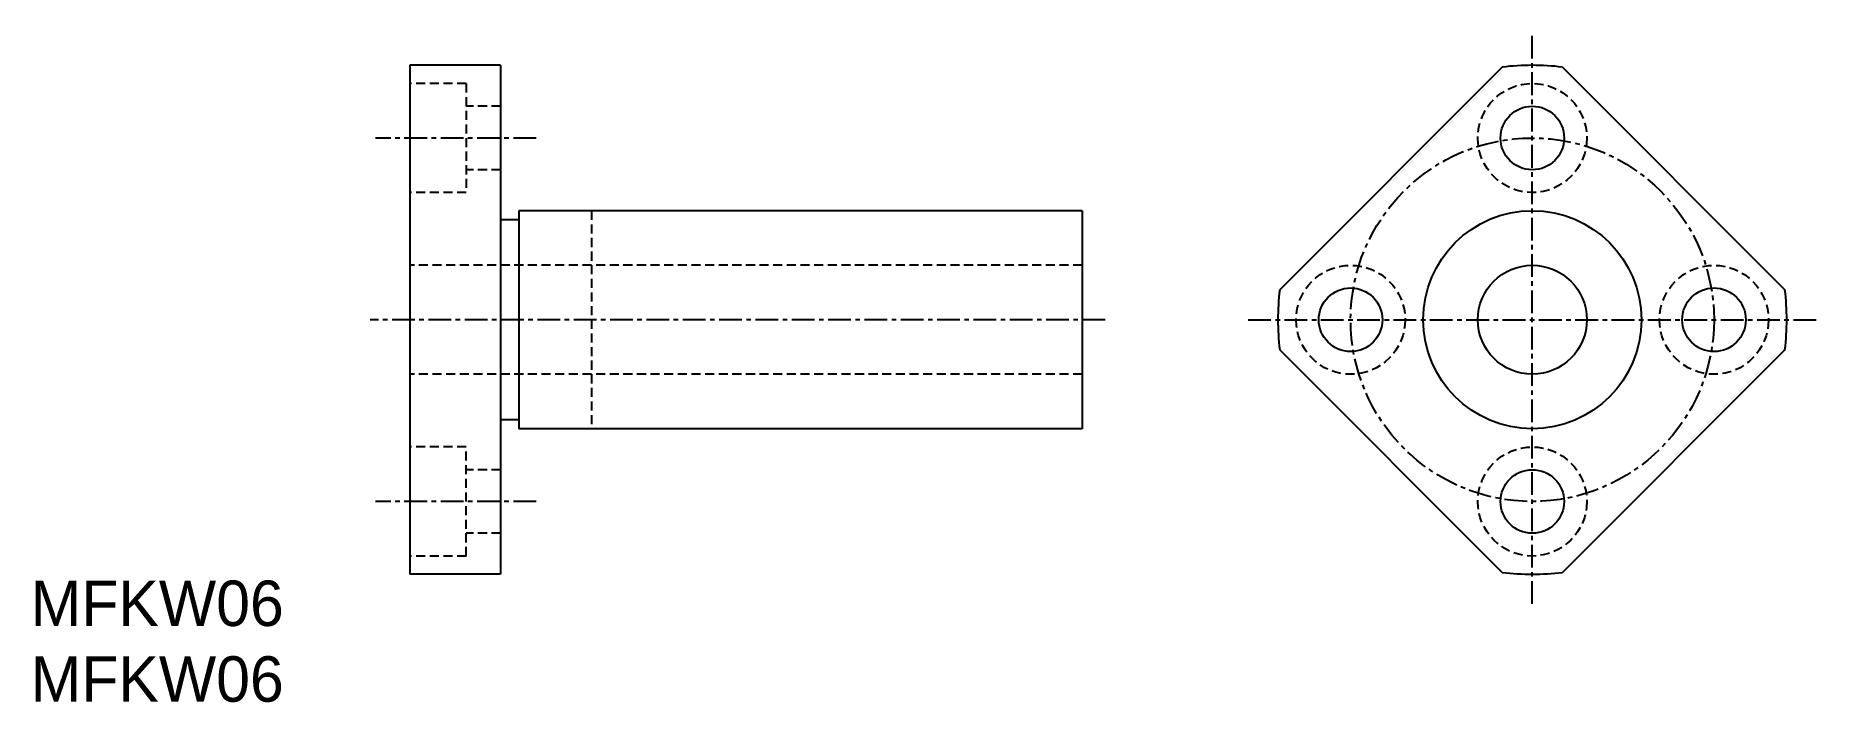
# Model space of a CAD drawing. Extents: x 110.3 to 208.3, y 10 to 46.7.
import ezdxf

# ---------------------------------------------------------------- set-up
doc = ezdxf.new("R2010")
doc.units = 0
doc.linetypes.add('CENTER', pattern=[2, 1.25, -0.25, 0.25, -0.25])
doc.linetypes.add('DASHED', pattern=[0.75, 0.5, -0.25])
doc.layers.get('0').update_dxf_attribs({"linetype": 'CONTINUOUS'})
doc.layers.add('CENTER', color=1, linetype='CENTER')

msp = doc.modelspace()

# ---------------------------------------------------------------- linework, layer by layer
at = {"color": 7, "linetype": 'CONTINUOUS'}
for p, q in [((135.868, 45.017), (130.868, 45.017)), ((130.868, 45.017), (130.868, 17.017)), ((135.868, 45.017), (135.868, 17.017)), ((190.992, 44.919), (178.745, 32.671)), ((192.647, 45.017), (192.647, 45.017)), ((194.301, 44.919), (206.549, 32.671)), ((136.868, 36.517), (135.868, 36.517)), ((136.868, 37.017), (136.868, 25.017)), ((167.868, 37.017), (136.868, 37.017)), ((167.868, 37.017), (167.868, 25.017)), ((178.745, 29.362), (190.992, 17.115)), ((206.549, 29.362), (194.301, 17.115)), ((136.868, 25.517), (135.868, 25.517)), ((167.868, 25.017), (136.868, 25.017)), ((135.868, 17.017), (130.868, 17.017)), ((130.868, 17.017), (130.868, 17.017))]:
    msp.add_line(p, q, dxfattribs=at)
at = {"color": 3, "linetype": 'DASHED'}
for p, q in [((133.968, 44.017), (130.868, 44.017)), ((133.968, 44.017), (133.968, 38.017)), ((135.868, 42.767), (133.968, 42.767)), ((135.868, 39.267), (133.968, 39.267)), ((133.968, 38.017), (130.868, 38.017)), ((140.868, 37.017), (140.868, 25.017)), ((167.868, 34.017), (130.868, 34.017)), ((167.868, 28.017), (130.868, 28.017)), ((133.968, 24.017), (130.868, 24.017)), ((133.968, 18.017), (133.968, 24.017)), ((135.868, 22.767), (133.968, 22.767)), ((135.868, 19.267), (133.968, 19.267)), ((133.968, 18.017), (130.868, 18.017))]:
    msp.add_line(p, q, dxfattribs=at)
for centre in [(192.647, 41.017), (182.647, 31.017), (202.647, 31.017), (192.647, 21.017)]:
    msp.add_circle(centre, 3, dxfattribs=at)
at = {"color": 7, "linetype": 'CONTINUOUS'}
for centre, radius in [((192.647, 41.017), 1.75), ((192.647, 31.017), 6), ((192.647, 31.017), 3), ((182.647, 31.017), 1.75), ((202.647, 31.017), 1.75), ((192.647, 21.017), 1.75)]:
    msp.add_circle(centre, radius, dxfattribs=at)
for start, end in [(83.21321, 96.78679), (173.21321, 186.78679), (353.21321, 6.78679), (263.21321, 276.78679)]:
    msp.add_arc((192.647, 31.017), 14, start, end, dxfattribs=at)
at = {"layer": 'CENTER', "color": 1, "linetype": 'CENTER'}
for p, q in [((192.647, 15.383), (192.647, 46.651)), ((137.817, 41.017), (128.98, 41.017)), ((169.14, 31.017), (128.68, 31.017)), ((177.013, 31.017), (208.281, 31.017)), ((137.817, 21.017), (128.98, 21.017))]:
    msp.add_line(p, q, dxfattribs=at)
msp.add_circle((192.647, 31.017), 10, dxfattribs=at)

# ---------------------------------------------------------------- texts
at = {"color": 7, "linetype": 'CONTINUOUS'}
for p in [(110, 14.167), (110, 10)]:
    msp.add_text('MFKW06', height=2.5, dxfattribs=at).set_placement(p)

doc.saveas('drawing.dxf')
